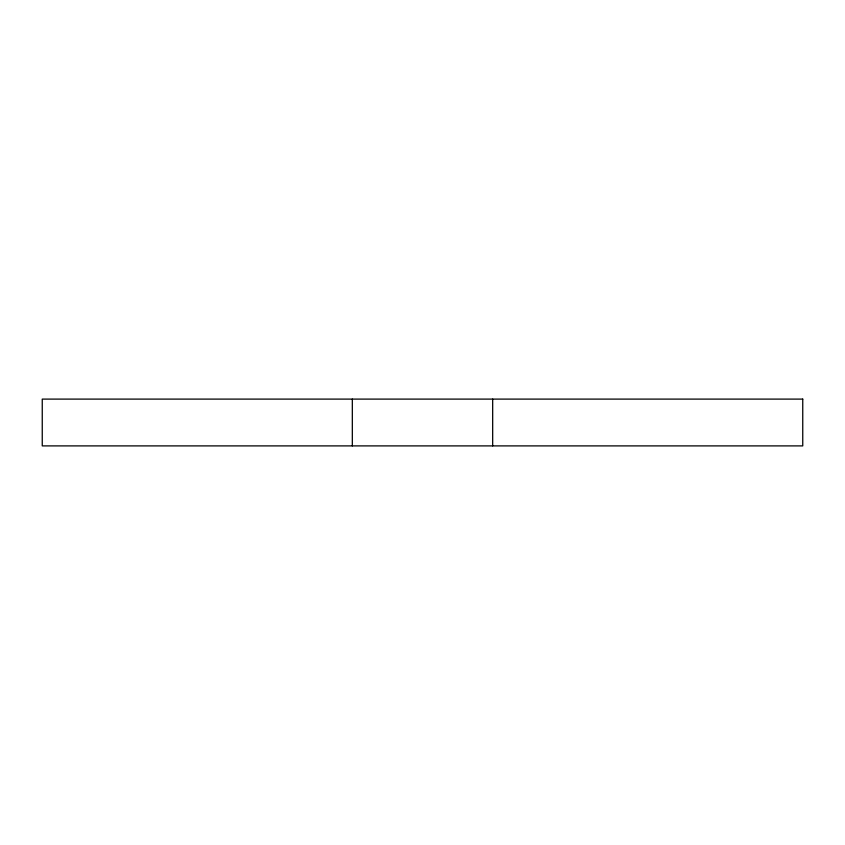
<?xml version="1.0" encoding="UTF-8"?>
<svg xmlns="http://www.w3.org/2000/svg" width="845" height="845" viewBox="0 0 845 845"><rect width="100%" height="100%" fill="white"/><g stroke="black" fill="none" stroke-linecap="round" stroke-linejoin="round"><path stroke-width="1.27" d="M492.677 399.104L492.677 445.896M352.323 399.104L352.323 445.896M802.75 399.104L42.25 399.104L42.25 445.896L802.75 445.896L802.75 399.104"/></g></svg>
